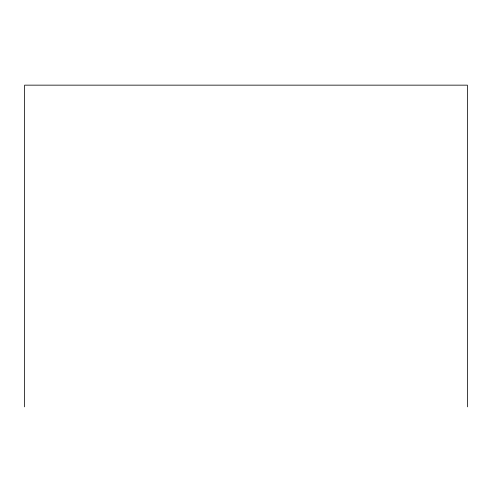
<?xml version="1.0" encoding="UTF-8"?>
<svg xmlns="http://www.w3.org/2000/svg" width="492" height="492" viewBox="0 0 492 492"><rect width="100%" height="100%" fill="white"/><g stroke="black" fill="none" stroke-linecap="round" stroke-linejoin="round"><path stroke-width="0.74" d="M467.4 406.847L467.4 85.153L24.6 85.153L24.6 406.847"/></g></svg>
